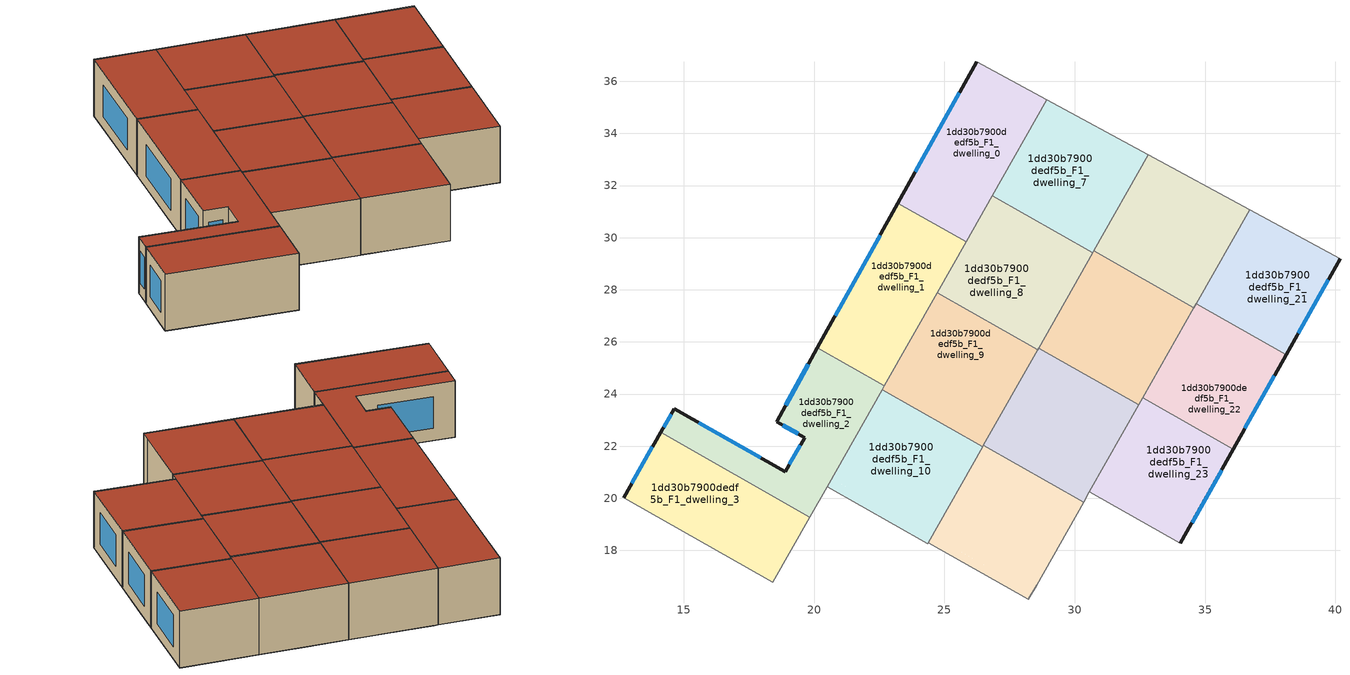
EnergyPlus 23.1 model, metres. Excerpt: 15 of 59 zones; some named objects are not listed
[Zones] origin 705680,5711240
1dd30b7900dedf5b_F1_dwelling_0
 floor to 1dd30b7900dedf5b_F0_dwelling_25 (EU_floor_Construction): 26.22,30.53 28.93,35.29 26.23,36.75 23.6,32.01 z3
 floor to 1dd30b7900dedf5b_F0_dwelling_20 (EU_floor_Construction): 25.83,29.84 26.22,30.52 23.6,32.01 23.22,31.32 z3
 wall outside (EU_wall_Construction): 23.21,31.33 26.23,36.75 z3:6
 wall to 1dd30b7900dedf5b_F1_dwelling_1 (EU_wall_Construction): 25.83,29.84 23.21,31.33 z3:6
 wall adiabatic (EU_wall_Construction): 26.23,36.75 28.93,35.29 z3:6
 wall to 1dd30b7900dedf5b_F1_dwelling_7 (EU_wall_Construction): 28.93,35.29 26.84,31.61 z3:6
 wall to 1dd30b7900dedf5b_F1_dwelling_8 (EU_wall_Construction): 26.84,31.61 25.83,29.84 z3:6
 window (EU_Window_Construction): 23.88,32.52 25.57,35.55 z3.66:5.34
 roof outside (EU_roof_Construction): 28.93,35.29 25.83,29.84 23.21,31.33 26.23,36.75 z6
1dd30b7900dedf5b_F1_dwelling_1
 floor to 1dd30b7900dedf5b_F0_dwelling_20 (EU_floor_Construction): 23.47,25.67 25.83,29.84 23.22,31.32 20.89,27.13 z3
 floor to 1dd30b7900dedf5b_F0_dwelling_15 (EU_floor_Construction): 22.7,24.31 23.47,25.67 20.89,27.13 20.13,25.77 z3
 wall outside (EU_wall_Construction): 20.13,25.77 23.21,31.33 z3:6
 wall to 1dd30b7900dedf5b_F1_dwelling_2 (EU_wall_Construction): 22.7,24.31 20.13,25.77 z3:6
 wall to 1dd30b7900dedf5b_F1_dwelling_9 (EU_wall_Construction): 24.73,27.89 22.7,24.31 z3:6
 wall to 1dd30b7900dedf5b_F1_dwelling_8 (EU_wall_Construction): 25.83,29.84 24.73,27.89 z3:6
 window (EU_Window_Construction): 20.81,27 22.53,30.1 z3.66:5.34
 roof outside (EU_roof_Construction): 25.83,29.84 22.7,24.31 20.13,25.77 23.21,31.33 z6
1dd30b7900dedf5b_F1_dwelling_10
 floor to 1dd30b7900dedf5b_F0_dwelling_16 (EU_floor_Construction): 23.73,19.03 25.67,22.44 22.94,23.98 21.01,20.57 z3
 floor to 1dd30b7900dedf5b_F0_dwelling_15 (EU_floor_Construction): 21.01,20.57 22.94,23.98 22.62,24.17 20.68,20.76 z3
 floor adiabatic (EU_floor_Construction): 24.36,18.26 26.47,21.98 25.67,22.44 23.73,19.03 20.68,20.76 22.62,24.17 20.51,20.45 z3
 wall to 1dd30b7900dedf5b_F1_dwelling_9 (EU_wall_Construction): 22.62,24.17 26.47,21.98 z3:6
 wall to 1dd30b7900dedf5b_F1_dwelling_11 (EU_wall_Construction): 24.36,18.26 20.51,20.45 z3:6
 wall to 1dd30b7900dedf5b_F1_dwelling_17 (EU_wall_Construction): 26.47,21.98 24.38,18.3 z3:6
 wall to 1dd30b7900dedf5b_F1_dwelling_2 (EU_wall_Construction): 20.51,20.45 22.62,24.17 z3:6
 wall to 1dd30b7900dedf5b_F1_dwelling_18 (EU_wall_Construction): 24.38,18.3 24.36,18.26 z3:6
 roof outside (EU_roof_Construction): 26.47,21.98 24.36,18.26 20.51,20.45 22.62,24.17 z6
1dd30b7900dedf5b_F1_dwelling_14
 floor to 1dd30b7900dedf5b_F0_dwelling_28 (EU_floor_Construction): 34.57,27.31 36.71,31.08 34.71,32.16 32.59,28.43 z3
 floor adiabatic (EU_floor_Construction): 32.59,28.43 34.71,32.16 32.82,33.18 30.73,29.49 z3
 wall adiabatic (EU_wall_Construction): 32.82,33.18 36.71,31.08 z3:6
 wall to 1dd30b7900dedf5b_F1_dwelling_15 (EU_wall_Construction): 34.57,27.31 30.73,29.49 z3:6
 wall to 1dd30b7900dedf5b_F1_dwelling_21 (EU_wall_Construction): 36.71,31.08 34.66,27.47 z3:6
 wall to 1dd30b7900dedf5b_F1_dwelling_7 (EU_wall_Construction): 30.73,29.49 32.82,33.18 z3:6
 wall to 1dd30b7900dedf5b_F1_dwelling_22 (EU_wall_Construction): 34.66,27.47 34.57,27.31 z3:6
 roof outside (EU_roof_Construction): 36.71,31.08 34.57,27.31 30.73,29.49 32.82,33.18 z6
1dd30b7900dedf5b_F1_dwelling_15
 floor to 1dd30b7900dedf5b_F0_dwelling_23 (EU_floor_Construction): 32.45,23.58 33.92,26.16 31.88,27.31 30.42,24.74 z3
 floor adiabatic (EU_floor_Construction): 30.42,24.74 31.88,27.31 30.07,28.34 28.61,25.76 z3
 floor to 1dd30b7900dedf5b_F0_dwelling_28 (EU_floor_Construction): 33.92,26.16 34.57,27.31 32.59,28.43 31.94,27.28 z3
 floor to 1dd30b7900dedf5b_F0_dwelling_27 (EU_floor_Construction): 31.94,27.28 32.59,28.43 30.73,29.49 30.69,29.43 30.07,28.34 z3
 wall to 1dd30b7900dedf5b_F1_dwelling_16 (EU_wall_Construction): 32.45,23.58 28.61,25.76 z3:6
 wall to 1dd30b7900dedf5b_F1_dwelling_22 (EU_wall_Construction): 34.57,27.31 32.61,23.85 z3:6
 wall to 1dd30b7900dedf5b_F1_dwelling_8 (EU_wall_Construction): 28.61,25.76 30.69,29.43 z3:6
 wall to 1dd30b7900dedf5b_F1_dwelling_7 (EU_wall_Construction): 30.69,29.43 30.73,29.49 z3:6
 wall to 1dd30b7900dedf5b_F1_dwelling_23 (EU_wall_Construction): 32.61,23.85 32.45,23.58 z3:6
 roof outside (EU_roof_Construction): 34.57,27.31 32.45,23.58 28.61,25.76 30.73,29.49 z6
1dd30b7900dedf5b_F1_dwelling_16
 floor to 1dd30b7900dedf5b_F0_dwelling_23 (EU_floor_Construction): 31.16,21.3 32.45,23.58 30.42,24.74 29.13,22.46 z3
 floor to 1dd30b7900dedf5b_F0_dwelling_18 (EU_floor_Construction): 30.34,19.85 31.16,21.3 29.24,22.39 28.42,20.94 z3
 floor adiabatic (EU_floor_Construction): 31.16,21.3 29.13,22.46 30.42,24.74 28.61,25.76 26.5,22.03 28.42,20.94 29.24,22.39 z3
 wall to 1dd30b7900dedf5b_F1_dwelling_17 (EU_wall_Construction): 30.34,19.85 26.5,22.03 z3:6
 wall to 1dd30b7900dedf5b_F1_dwelling_23 (EU_wall_Construction): 32.45,23.58 30.56,20.25 z3:6
 wall to 1dd30b7900dedf5b_F1_dwelling_9 (EU_wall_Construction): 26.5,22.03 28.58,25.7 z3:6
 wall to 1dd30b7900dedf5b_F1_dwelling_8 (EU_wall_Construction): 28.58,25.71 28.61,25.76 z3:6
 wall to 1dd30b7900dedf5b_F1_dwelling_24 (EU_wall_Construction): 30.56,20.25 30.34,19.85 z3:6
 roof outside (EU_roof_Construction): 32.45,23.58 30.34,19.85 26.5,22.03 28.61,25.76 z6
1dd30b7900dedf5b_F1_dwelling_17
 floor adiabatic (EU_floor_Construction): 26.46,17.48 28.42,20.94 26.5,22.03 24.53,18.57 z3; 25.67,17.57 25.83,17.84 24.53,18.57 24.38,18.3 z3
 floor to 1dd30b7900dedf5b_F0_dwelling_18 (EU_floor_Construction): 28.38,16.39 30.34,19.85 28.42,20.94 26.46,17.48 z3
 floor to 1dd30b7900dedf5b_F0_dwelling_13 (EU_floor_Construction): 28.22,16.12 28.38,16.39 25.83,17.84 25.67,17.57 z3
 wall to 1dd30b7900dedf5b_F1_dwelling_18 (EU_wall_Construction): 28.22,16.12 24.38,18.3 z3:6
 wall to 1dd30b7900dedf5b_F1_dwelling_24 (EU_wall_Construction): 30.34,19.85 28.53,16.67 z3:6
 wall to 1dd30b7900dedf5b_F1_dwelling_9 (EU_wall_Construction): 26.47,21.98 26.5,22.03 z3:6
 wall to 1dd30b7900dedf5b_F1_dwelling_25 (EU_wall_Construction): 28.53,16.67 28.22,16.12 z3:6
 roof outside (EU_roof_Construction): 30.34,19.85 28.22,16.12 24.38,18.3 26.5,22.03 z6
1dd30b7900dedf5b_F1_dwelling_2
 floor to 1dd30b7900dedf5b_F0_dwelling_15 (EU_floor_Construction): 20.68,20.76 22.7,24.31 20.13,25.77 18.56,22.95 19.64,22.33 19.21,21.59 z3
 floor to 1dd30b7900dedf5b_F0_dwelling_10 (EU_floor_Construction): 18.11,20.25 18.63,21.17 14.63,23.43 14.11,22.53 z3
 floor to 1dd30b7900dedf5b_F0_dwelling_11 (EU_floor_Construction): 19.84,19.28 20.68,20.76 19.21,21.59 18.89,21.02 18.63,21.17 18.11,20.25 z3
 wall outside (EU_wall_Construction): 14.11,22.53 14.63,23.43 18.89,21.02 19.64,22.33 18.56,22.95 20.13,25.77 z3:6
 wall to 1dd30b7900dedf5b_F1_dwelling_3 (EU_wall_Construction): 19.84,19.28 14.11,22.53 z3:6
 wall to 1dd30b7900dedf5b_F1_dwelling_9 (EU_wall_Construction): 22.7,24.31 22.62,24.17 z3:6
 wall to 1dd30b7900dedf5b_F1_dwelling_11 (EU_wall_Construction): 20.51,20.45 19.84,19.28 z3:6
 window (EU_Window_Construction): 14.22,22.73 14.51,23.23 / 15.57,22.9 17.94,21.55 / 19.05,21.31 19.47,22.04 / 19.4,22.47 18.8,22.81 / 18.91,23.57 19.78,25.15 z3.66:5.34
 roof outside (EU_roof_Construction): 22.7,24.31 19.84,19.28 14.11,22.53 14.63,23.43 18.89,21.02 19.64,22.33 18.56,22.95 20.13,25.77 z6
1dd30b7900dedf5b_F1_dwelling_21
 floor to 1dd30b7900dedf5b_F0_dwelling_29 (EU_floor_Construction): 38.11,25.51 40.18,29.2 37.47,30.67 35.41,27.05 z3
 floor to 1dd30b7900dedf5b_F0_dwelling_28 (EU_floor_Construction): 35.41,27.05 37.47,30.67 36.71,31.08 34.66,27.47 z3
 wall outside (EU_wall_Construction): 40.18,29.2 38.11,25.51 z3:6
 wall adiabatic (EU_wall_Construction): 36.71,31.08 40.18,29.2 z3:6
 wall to 1dd30b7900dedf5b_F1_dwelling_22 (EU_wall_Construction): 38.11,25.51 34.66,27.47 z3:6
 window (EU_Window_Construction): 39.72,28.38 38.57,26.33 z3.66:5.34
 roof outside (EU_roof_Construction): 40.18,29.2 38.11,25.51 34.66,27.47 36.71,31.08 z6
1dd30b7900dedf5b_F1_dwelling_22
 floor to 1dd30b7900dedf5b_F0_dwelling_29 (EU_floor_Construction): 37.38,24.2 38.11,25.51 35.41,27.05 34.67,25.74 z3
 floor to 1dd30b7900dedf5b_F0_dwelling_24 (EU_floor_Construction): 36.08,21.88 37.38,24.2 34.64,25.75 33.33,23.44 z3
 floor to 1dd30b7900dedf5b_F0_dwelling_23 (EU_floor_Construction): 33.33,23.44 34.64,25.75 33.92,26.16 32.61,23.85 z3
 floor to 1dd30b7900dedf5b_F0_dwelling_28 (EU_floor_Construction): 34.67,25.74 35.41,27.05 34.66,27.47 33.92,26.16 z3
 wall outside (EU_wall_Construction): 38.11,25.51 36.08,21.88 z3:6
 wall to 1dd30b7900dedf5b_F1_dwelling_23 (EU_wall_Construction): 36.08,21.88 32.61,23.85 z3:6
 window (EU_Window_Construction): 37.66,24.71 36.53,22.68 z3.66:5.34
 roof outside (EU_roof_Construction): 38.11,25.51 36.08,21.88 32.61,23.85 34.66,27.47 z6
1dd30b7900dedf5b_F1_dwelling_23
 floor to 1dd30b7900dedf5b_F0_dwelling_19 (EU_floor_Construction): 34.06,18.27 34.65,19.32 31.97,20.84 31.37,19.79 z3
 floor to 1dd30b7900dedf5b_F0_dwelling_24 (EU_floor_Construction): 34.65,19.32 36.08,21.88 33.33,23.44 31.88,20.89 z3
 floor to 1dd30b7900dedf5b_F0_dwelling_23 (EU_floor_Construction): 31.88,20.89 33.33,23.44 32.61,23.85 31.16,21.3 z3
 floor to 1dd30b7900dedf5b_F0_dwelling_18 (EU_floor_Construction): 31.37,19.79 31.97,20.84 31.16,21.3 30.56,20.25 z3
 wall outside (EU_wall_Construction): 36.08,21.88 34.06,18.27 z3:6
 wall to 1dd30b7900dedf5b_F1_dwelling_24 (EU_wall_Construction): 34.06,18.27 30.56,20.25 z3:6
 window (EU_Window_Construction): 35.63,21.08 34.5,19.07 z3.66:5.34
 roof outside (EU_roof_Construction): 36.08,21.88 34.06,18.27 30.56,20.25 32.61,23.85 z6
1dd30b7900dedf5b_F1_dwelling_3
 floor to 1dd30b7900dedf5b_F0_dwelling_10 (EU_floor_Construction): 16.73,17.82 18.11,20.25 14.11,22.53 12.73,20.1 z3
 floor adiabatic (EU_floor_Construction): 18.46,16.84 19.84,19.28 18.11,20.25 16.73,17.82 z3
 floor to 1dd30b7900dedf5b_F0_dwelling_5 (EU_floor_Construction): 16.23,18.02 16.27,18.09 12.73,20.1 12.69,20.03 z3
 floor to 1dd30b7900dedf5b_F0_dwelling_6 (EU_floor_Construction): 18.42,16.77 18.46,16.84 16.27,18.09 16.23,18.02 z3
 wall outside (EU_wall_Construction): 12.69,20.03 14.11,22.53 z3:6
 wall to 1dd30b7900dedf5b_F1_dwelling_4 (EU_wall_Construction): 18.42,16.77 12.69,20.03 z3:6
 wall to 1dd30b7900dedf5b_F1_dwelling_11 (EU_wall_Construction): 19.84,19.27 18.42,16.77 z3:6
 window (EU_Window_Construction): 13,20.58 13.8,21.97 z3.66:5.34
 roof outside (EU_roof_Construction): 19.84,19.28 18.42,16.77 12.69,20.03 14.11,22.53 z6
1dd30b7900dedf5b_F1_dwelling_7
 floor to 1dd30b7900dedf5b_F0_dwelling_26 (EU_floor_Construction): 29.8,29.93 31.92,33.67 29.1,35.2 27.01,31.51 z3
 floor to 1dd30b7900dedf5b_F0_dwelling_25 (EU_floor_Construction): 27.01,31.51 29.1,35.2 28.93,35.29 26.84,31.61 z3
 floor to 1dd30b7900dedf5b_F0_dwelling_27 (EU_floor_Construction): 30.69,29.43 32.82,33.18 31.92,33.67 29.8,29.93 z3
 wall adiabatic (EU_wall_Construction): 28.93,35.29 32.82,33.18 z3:6
 wall to 1dd30b7900dedf5b_F1_dwelling_8 (EU_wall_Construction): 30.69,29.43 26.84,31.61 z3:6
 roof outside (EU_roof_Construction): 32.82,33.18 30.69,29.43 26.84,31.61 28.93,35.29 z6
1dd30b7900dedf5b_F1_dwelling_8
 floor to 1dd30b7900dedf5b_F0_dwelling_21 (EU_floor_Construction): 27.63,26.24 29.13,28.88 26.37,30.44 24.88,27.8 z3
 floor to 1dd30b7900dedf5b_F0_dwelling_26 (EU_floor_Construction): 29.19,28.84 29.8,29.93 27.01,31.51 26.4,30.43 z3
 floor to 1dd30b7900dedf5b_F0_dwelling_20 (EU_floor_Construction): 24.88,27.8 26.37,30.44 26.22,30.52 24.73,27.89 z3
 floor to 1dd30b7900dedf5b_F0_dwelling_25 (EU_floor_Construction): 26.4,30.43 27.01,31.51 26.84,31.61 26.22,30.53 z3
 floor to 1dd30b7900dedf5b_F0_dwelling_22 (EU_floor_Construction): 28.58,25.71 30.07,28.34 29.13,28.88 27.63,26.24 z3
 floor to 1dd30b7900dedf5b_F0_dwelling_27 (EU_floor_Construction): 30.07,28.34 30.69,29.43 29.8,29.93 29.19,28.84 z3
 wall to 1dd30b7900dedf5b_F1_dwelling_9 (EU_wall_Construction): 28.58,25.71 24.73,27.89 z3:6
 roof outside (EU_roof_Construction): 30.69,29.43 28.58,25.71 24.73,27.89 26.84,31.61 z6
1dd30b7900dedf5b_F1_dwelling_9
 floor to 1dd30b7900dedf5b_F0_dwelling_21 (EU_floor_Construction): 26.37,24.02 27.63,26.24 24.88,27.8 23.62,25.58 z3
 floor to 1dd30b7900dedf5b_F0_dwelling_16 (EU_floor_Construction): 25.67,22.44 26.52,23.94 23.79,25.48 22.94,23.98 z3
 floor to 1dd30b7900dedf5b_F0_dwelling_20 (EU_floor_Construction): 23.62,25.58 24.88,27.8 24.73,27.89 23.47,25.67 z3
 floor to 1dd30b7900dedf5b_F0_dwelling_15 (EU_floor_Construction): 22.94,23.98 23.79,25.48 23.47,25.67 22.62,24.17 z3
 floor adiabatic (EU_floor_Construction): 26.47,21.98 28.58,25.71 25.7,27.34 27.63,26.24 26.37,24.02 23.47,25.67 26.52,23.94 25.67,22.44 23.82,23.49 z3
 roof outside (EU_roof_Construction): 28.58,25.71 26.47,21.98 22.62,24.17 24.73,27.89 z6
[Building]
EU S2 Campaign: North Axis=0; Terrain=City; Solar Distribution=FullExterior
[Site:Location]
London: Latitude=51.5; Longitude=-0.5; Time Zone=0; Elevation=25
[SizingPeriod:WeatherFileDays]
AnnualSizingPeriod: Begin Month=1; Begin Day of Month=1; End Month=12; End Day of Month=31; Day of Week for Start Day=Monday; Use Weather File Daylight Saving Period=No; Use Weather File Rain and Snow Indicators=No
[MATERIAL]
EU_InternalMass_Material: Roughness=MediumRough; Thickness=0.1; Conductivity=1; Density=1800; Specific Heat=900; Thermal Absorptance=0.9; Solar Absorptance=0.7; Visible Absorptance=0.7
[MATERIAL:NOMASS] Roughness=MediumRough; Thermal Absorptance=0.9; Solar Absorptance=0.7; Visible Absorptance=0.7
Name | Thermal Resistance
EU_wall_NoMass | 3.05077
EU_roof_NoMass; EU_floor_NoMass | 3.35585
[WINDOWMATERIAL:SIMPLEGLAZINGSYSTEM]
EU_Window_SimpleGlazing: UFactor=1.88725; Solar Heat Gain Coefficient=0.72; Visible Transmittance=0.72
[CONSTRUCTION]
EU_wall_Construction: EU_wall_NoMass
EU_roof_Construction: EU_roof_NoMass
EU_floor_Construction: EU_floor_NoMass
EU_InternalMass_Construction: EU_InternalMass_Material
EU_Window_Construction: EU_Window_SimpleGlazing
[ZONE] Type=1; Multiplier=1; Ceiling Height=autocalculate; Floor Area=autocalculate; Part of Total Floor Area=Yes
Name | Volume
1dd30b7900dedf5b_F1_dwelling_0 | 56.8455
1dd30b7900dedf5b_F1_dwelling_1 | 56.8381
1dd30b7900dedf5b_F1_dwelling_10 | 56.8469
1dd30b7900dedf5b_F1_dwelling_14 | 56.8352
1dd30b7900dedf5b_F1_dwelling_15 | 56.8535
1dd30b7900dedf5b_F1_dwelling_16 | 56.8337
1dd30b7900dedf5b_F1_dwelling_17 | 56.8242
1dd30b7900dedf5b_F1_dwelling_2 | 56.844
1dd30b7900dedf5b_F1_dwelling_21 | 49.7351
1dd30b7900dedf5b_F1_dwelling_22 | 49.7424
1dd30b7900dedf5b_F1_dwelling_23 | 49.741
1dd30b7900dedf5b_F1_dwelling_3; 1dd30b7900dedf5b_F1_dwelling_7 | 56.8411
1dd30b7900dedf5b_F1_dwelling_8 | 56.8403
1dd30b7900dedf5b_F1_dwelling_9 | 56.8279
[INTERNALMASS] Construction=EU_InternalMass_Construction
Name | Zone or ZoneList | Surface Area
1dd30b7900dedf5b_F1_dwelling_0_EU_InternalMass | 1dd30b7900dedf5b_F1_dwelling_0 | 18.9483
1dd30b7900dedf5b_F1_dwelling_1_EU_InternalMass | 1dd30b7900dedf5b_F1_dwelling_1 | 18.9458
1dd30b7900dedf5b_F1_dwelling_2_EU_InternalMass | 1dd30b7900dedf5b_F1_dwelling_2 | 18.9473
1dd30b7900dedf5b_F1_dwelling_3_EU_InternalMass | 1dd30b7900dedf5b_F1_dwelling_3 | 18.9471
1dd30b7900dedf5b_F1_dwelling_7_EU_InternalMass | 1dd30b7900dedf5b_F1_dwelling_7 | 18.9474
1dd30b7900dedf5b_F1_dwelling_8_EU_InternalMass | 1dd30b7900dedf5b_F1_dwelling_8 | 18.9466
1dd30b7900dedf5b_F1_dwelling_9_EU_InternalMass | 1dd30b7900dedf5b_F1_dwelling_9 | 18.9428
1dd30b7900dedf5b_F1_dwelling_10_EU_InternalMass | 1dd30b7900dedf5b_F1_dwelling_10 | 18.9488
1dd30b7900dedf5b_F1_dwelling_14_EU_InternalMass | 1dd30b7900dedf5b_F1_dwelling_14 | 18.9452
1dd30b7900dedf5b_F1_dwelling_15_EU_InternalMass | 1dd30b7900dedf5b_F1_dwelling_15 | 18.9511
1dd30b7900dedf5b_F1_dwelling_16_EU_InternalMass | 1dd30b7900dedf5b_F1_dwelling_16 | 18.9443
1dd30b7900dedf5b_F1_dwelling_17_EU_InternalMass | 1dd30b7900dedf5b_F1_dwelling_17 | 18.9413
1dd30b7900dedf5b_F1_dwelling_21_EU_InternalMass | 1dd30b7900dedf5b_F1_dwelling_21 | 16.5785
1dd30b7900dedf5b_F1_dwelling_22_EU_InternalMass | 1dd30b7900dedf5b_F1_dwelling_22 | 16.5804
1dd30b7900dedf5b_F1_dwelling_23_EU_InternalMass | 1dd30b7900dedf5b_F1_dwelling_23 | 16.5806
[OTHEREQUIPMENT] Fuel Type=Electricity; Design Level Calculation Method=Watts/Area; Power per Zone Floor Area=1; Fraction Latent=0; Fraction Radiant=0; Fraction Lost=0; Carbon Dioxide Generation Rate=0; EndUse Subcategory=EU_Step8_InternalGains
Name | Zone or ZoneList or Space or SpaceList | Schedule
EU_Step8_InternalGain_1dd30b7900dedf5b_F1_dwelling_0_f000 | 1dd30b7900dedf5b_F1_dwelling_0 | EU_Step8_GainSchedule_1dd30b7900dedf5b_F1_dwelling_0_f000
EU_Step8_InternalGain_1dd30b7900dedf5b_F1_dwelling_1_f000 | 1dd30b7900dedf5b_F1_dwelling_1 | EU_Step8_GainSchedule_1dd30b7900dedf5b_F1_dwelling_1_f000
EU_Step8_InternalGain_1dd30b7900dedf5b_F1_dwelling_2_f000 | 1dd30b7900dedf5b_F1_dwelling_2 | EU_Step8_GainSchedule_1dd30b7900dedf5b_F1_dwelling_2_f000
EU_Step8_InternalGain_1dd30b7900dedf5b_F1_dwelling_3_f000 | 1dd30b7900dedf5b_F1_dwelling_3 | EU_Step8_GainSchedule_1dd30b7900dedf5b_F1_dwelling_3_f000
EU_Step8_InternalGain_1dd30b7900dedf5b_F1_dwelling_7_f000 | 1dd30b7900dedf5b_F1_dwelling_7 | EU_Step8_GainSchedule_1dd30b7900dedf5b_F1_dwelling_7_f000
EU_Step8_InternalGain_1dd30b7900dedf5b_F1_dwelling_8_f000 | 1dd30b7900dedf5b_F1_dwelling_8 | EU_Step8_GainSchedule_1dd30b7900dedf5b_F1_dwelling_8_f000
EU_Step8_InternalGain_1dd30b7900dedf5b_F1_dwelling_9_f000 | 1dd30b7900dedf5b_F1_dwelling_9 | EU_Step8_GainSchedule_1dd30b7900dedf5b_F1_dwelling_9_f000
EU_Step8_InternalGain_1dd30b7900dedf5b_F1_dwelling_10_f000 | 1dd30b7900dedf5b_F1_dwelling_10 | EU_Step8_GainSchedule_1dd30b7900dedf5b_F1_dwelling_10_f000
EU_Step8_InternalGain_1dd30b7900dedf5b_F1_dwelling_14_f000 | 1dd30b7900dedf5b_F1_dwelling_14 | EU_Step8_GainSchedule_1dd30b7900dedf5b_F1_dwelling_14_f000
EU_Step8_InternalGain_1dd30b7900dedf5b_F1_dwelling_15_f000 | 1dd30b7900dedf5b_F1_dwelling_15 | EU_Step8_GainSchedule_1dd30b7900dedf5b_F1_dwelling_15_f000
EU_Step8_InternalGain_1dd30b7900dedf5b_F1_dwelling_16_f000 | 1dd30b7900dedf5b_F1_dwelling_16 | EU_Step8_GainSchedule_1dd30b7900dedf5b_F1_dwelling_16_f000
EU_Step8_InternalGain_1dd30b7900dedf5b_F1_dwelling_17_f000 | 1dd30b7900dedf5b_F1_dwelling_17 | EU_Step8_GainSchedule_1dd30b7900dedf5b_F1_dwelling_17_f000
EU_Step8_InternalGain_1dd30b7900dedf5b_F1_dwelling_21_f000 | 1dd30b7900dedf5b_F1_dwelling_21 | EU_Step8_GainSchedule_1dd30b7900dedf5b_F1_dwelling_21_f000
EU_Step8_InternalGain_1dd30b7900dedf5b_F1_dwelling_22_f000 | 1dd30b7900dedf5b_F1_dwelling_22 | EU_Step8_GainSchedule_1dd30b7900dedf5b_F1_dwelling_22_f000
EU_Step8_InternalGain_1dd30b7900dedf5b_F1_dwelling_23_f000 | 1dd30b7900dedf5b_F1_dwelling_23 | EU_Step8_GainSchedule_1dd30b7900dedf5b_F1_dwelling_23_f000
[ZONEVENTILATION:DESIGNFLOWRATE] Schedule=EU_AlwaysOn; Design Flow Rate Calculation Method=AirChanges/Hour; Air Changes per Hour=0.496645; Ventilation Type=Natural; Fan Pressure Rise=0; Fan Total Efficiency=1; Constant Term Coefficient=1; Temperature Term Coefficient=0; Velocity Term Coefficient=0; Velocity Squared Term Coefficient=0; Minimum Indoor Temperature=-100; Maximum Indoor Temperature=100; Delta Temperature=-100; Minimum Outdoor Temperature=-100; Maximum Outdoor Temperature=100; Maximum Wind Speed=40
Name | Zone or ZoneList or Space or SpaceList
EU_ConstantAir_1dd30b7900dedf5b_F1_dwelling_0 | 1dd30b7900dedf5b_F1_dwelling_0
EU_ConstantAir_1dd30b7900dedf5b_F1_dwelling_1 | 1dd30b7900dedf5b_F1_dwelling_1
EU_ConstantAir_1dd30b7900dedf5b_F1_dwelling_2 | 1dd30b7900dedf5b_F1_dwelling_2
EU_ConstantAir_1dd30b7900dedf5b_F1_dwelling_3 | 1dd30b7900dedf5b_F1_dwelling_3
EU_ConstantAir_1dd30b7900dedf5b_F1_dwelling_7 | 1dd30b7900dedf5b_F1_dwelling_7
EU_ConstantAir_1dd30b7900dedf5b_F1_dwelling_8 | 1dd30b7900dedf5b_F1_dwelling_8
EU_ConstantAir_1dd30b7900dedf5b_F1_dwelling_9 | 1dd30b7900dedf5b_F1_dwelling_9
EU_ConstantAir_1dd30b7900dedf5b_F1_dwelling_10 | 1dd30b7900dedf5b_F1_dwelling_10
EU_ConstantAir_1dd30b7900dedf5b_F1_dwelling_14 | 1dd30b7900dedf5b_F1_dwelling_14
EU_ConstantAir_1dd30b7900dedf5b_F1_dwelling_15 | 1dd30b7900dedf5b_F1_dwelling_15
EU_ConstantAir_1dd30b7900dedf5b_F1_dwelling_16 | 1dd30b7900dedf5b_F1_dwelling_16
EU_ConstantAir_1dd30b7900dedf5b_F1_dwelling_17 | 1dd30b7900dedf5b_F1_dwelling_17
EU_ConstantAir_1dd30b7900dedf5b_F1_dwelling_21 | 1dd30b7900dedf5b_F1_dwelling_21
EU_ConstantAir_1dd30b7900dedf5b_F1_dwelling_22 | 1dd30b7900dedf5b_F1_dwelling_22
EU_ConstantAir_1dd30b7900dedf5b_F1_dwelling_23 | 1dd30b7900dedf5b_F1_dwelling_23
[HVACTEMPLATE:ZONE:IDEALLOADSAIRSYSTEM] System Availability Schedule=EU_AlwaysOn; Maximum Heating Supply Air Temperature=50; Minimum Cooling Supply Air Temperature=13; Maximum Heating Supply Air Humidity Ratio=0.0156; Minimum Cooling Supply Air Humidity Ratio=0.0077; Heating Limit=NoLimit; Cooling Limit=NoLimit; Heating Availability Schedule=EU_AlwaysOn; Cooling Availability Schedule=EU_CoolingOff; Dehumidification Control Type=ConstantSensibleHeatRatio; Cooling Sensible Heat Ratio=0.7; Dehumidification Setpoint=60; Humidification Control Type=None; Humidification Setpoint=30; Outdoor Air Method=None; Outdoor Air Flow Rate per Person=0.00944; Outdoor Air Flow Rate per Zone Floor Area=0; Outdoor Air Flow Rate per Zone=0; Demand Controlled Ventilation Type=None; Outdoor Air Economizer Type=NoEconomizer; Heat Recovery Type=None; Sensible Heat Recovery Effectiveness=0.7; Latent Heat Recovery Effectiveness=0.65
Name | Template Thermostat
1dd30b7900dedf5b_F1_dwelling_0 | EU_HeatOnly_1dd30b7900dedf5b_F1_dwelling_0
1dd30b7900dedf5b_F1_dwelling_1 | EU_HeatOnly_1dd30b7900dedf5b_F1_dwelling_1
1dd30b7900dedf5b_F1_dwelling_2 | EU_HeatOnly_1dd30b7900dedf5b_F1_dwelling_2
1dd30b7900dedf5b_F1_dwelling_3 | EU_HeatOnly_1dd30b7900dedf5b_F1_dwelling_3
1dd30b7900dedf5b_F1_dwelling_7 | EU_HeatOnly_1dd30b7900dedf5b_F1_dwelling_7
1dd30b7900dedf5b_F1_dwelling_8 | EU_HeatOnly_1dd30b7900dedf5b_F1_dwelling_8
1dd30b7900dedf5b_F1_dwelling_9 | EU_HeatOnly_1dd30b7900dedf5b_F1_dwelling_9
1dd30b7900dedf5b_F1_dwelling_10 | EU_HeatOnly_1dd30b7900dedf5b_F1_dwelling_10
1dd30b7900dedf5b_F1_dwelling_14 | EU_HeatOnly_1dd30b7900dedf5b_F1_dwelling_14
1dd30b7900dedf5b_F1_dwelling_15 | EU_HeatOnly_1dd30b7900dedf5b_F1_dwelling_15
1dd30b7900dedf5b_F1_dwelling_16 | EU_HeatOnly_1dd30b7900dedf5b_F1_dwelling_16
1dd30b7900dedf5b_F1_dwelling_17 | EU_HeatOnly_1dd30b7900dedf5b_F1_dwelling_17
1dd30b7900dedf5b_F1_dwelling_21 | EU_HeatOnly_1dd30b7900dedf5b_F1_dwelling_21
1dd30b7900dedf5b_F1_dwelling_22 | EU_HeatOnly_1dd30b7900dedf5b_F1_dwelling_22
1dd30b7900dedf5b_F1_dwelling_23 | EU_HeatOnly_1dd30b7900dedf5b_F1_dwelling_23
[SIZING:ZONE] Zone Cooling Design Supply Air Temperature Input Method=SupplyAirTemperature; Zone Cooling Design Supply Air Temperature=13; Zone Heating Design Supply Air Temperature Input Method=SupplyAirTemperature; Zone Heating Design Supply Air Temperature=50; Zone Cooling Design Supply Air Humidity Ratio=0.008; Zone Heating Design Supply Air Humidity Ratio=0.008; Cooling Design Air Flow Method=DesignDay; Cooling Design Air Flow Rate=0; Cooling Minimum Air Flow per Zone Floor Area=0.000762; Cooling Minimum Air Flow=0; Cooling Minimum Air Flow Fraction=0.2; Heating Design Air Flow Method=DesignDay; Heating Design Air Flow Rate=0; Heating Maximum Air Flow per Zone Floor Area=0.002032; Heating Maximum Air Flow=0.141576; Heating Maximum Air Flow Fraction=0.3; Account for Dedicated Outdoor Air System=No; Dedicated Outdoor Air System Control Strategy=NeutralSupplyAir; Dedicated Outdoor Air Low Setpoint Temperature for Design=autosize; Dedicated Outdoor Air High Setpoint Temperature for Design=autosize; Zone Load Sizing Method=Sensible Load Only No Latent Load; Zone Latent Cooling Design Supply Air Humidity Ratio Input Method=HumidityRatioDifference; Zone Cooling Design Supply Air Humidity Ratio Difference=0.005; Zone Latent Heating Design Supply Air Humidity Ratio Input Method=HumidityRatioDifference; Zone Humidification Design Supply Air Humidity Ratio Difference=0.005
1dd30b7900dedf5b_F1_dwelling_0; 1dd30b7900dedf5b_F1_dwelling_1; 1dd30b7900dedf5b_F1_dwelling_2; 1dd30b7900dedf5b_F1_dwelling_3; 1dd30b7900dedf5b_F1_dwelling_7; 1dd30b7900dedf5b_F1_dwelling_8; 1dd30b7900dedf5b_F1_dwelling_9; 1dd30b7900dedf5b_F1_dwelling_10; 1dd30b7900dedf5b_F1_dwelling_14; 1dd30b7900dedf5b_F1_dwelling_15; 1dd30b7900dedf5b_F1_dwelling_16; 1dd30b7900dedf5b_F1_dwelling_17; 1dd30b7900dedf5b_F1_dwelling_21; 1dd30b7900dedf5b_F1_dwelling_22; 1dd30b7900dedf5b_F1_dwelling_23
[SCHEDULE:CONSTANT]
Name | Hourly Value
EU_AlwaysOn | 1
EU_CoolingOff | 0
[SCHEDULE:FILE] Column Number=1; Rows to Skip at Top=0; Number of Hours of Data=8760; Column Separator=Comma; Interpolate to Timestep=No; Minutes per Item=60; Adjust Schedule for Daylight Savings=Yes
Name | File
EU_Step8_GainSchedule_1dd30b7900dedf5b_F1_dwelling_0_f000 | ../../schedules/1dd30b7900dedf5b/1dd30b7900dedf5b_F1_dwelling_0_f000_gain.csv
EU_Step8_GainSchedule_1dd30b7900dedf5b_F1_dwelling_1_f000 | ../../schedules/1dd30b7900dedf5b/1dd30b7900dedf5b_F1_dwelling_1_f000_gain.csv
EU_Step8_GainSchedule_1dd30b7900dedf5b_F1_dwelling_2_f000 | ../../schedules/1dd30b7900dedf5b/1dd30b7900dedf5b_F1_dwelling_2_f000_gain.csv
EU_Step8_GainSchedule_1dd30b7900dedf5b_F1_dwelling_3_f000 | ../../schedules/1dd30b7900dedf5b/1dd30b7900dedf5b_F1_dwelling_3_f000_gain.csv
EU_Step8_GainSchedule_1dd30b7900dedf5b_F1_dwelling_7_f000 | ../../schedules/1dd30b7900dedf5b/1dd30b7900dedf5b_F1_dwelling_7_f000_gain.csv
EU_Step8_GainSchedule_1dd30b7900dedf5b_F1_dwelling_8_f000 | ../../schedules/1dd30b7900dedf5b/1dd30b7900dedf5b_F1_dwelling_8_f000_gain.csv
EU_Step8_GainSchedule_1dd30b7900dedf5b_F1_dwelling_9_f000 | ../../schedules/1dd30b7900dedf5b/1dd30b7900dedf5b_F1_dwelling_9_f000_gain.csv
EU_Step8_GainSchedule_1dd30b7900dedf5b_F1_dwelling_10_f000 | ../../schedules/1dd30b7900dedf5b/1dd30b7900dedf5b_F1_dwelling_10_f000_gain.csv
EU_Step8_GainSchedule_1dd30b7900dedf5b_F1_dwelling_14_f000 | ../../schedules/1dd30b7900dedf5b/1dd30b7900dedf5b_F1_dwelling_14_f000_gain.csv
EU_Step8_GainSchedule_1dd30b7900dedf5b_F1_dwelling_15_f000 | ../../schedules/1dd30b7900dedf5b/1dd30b7900dedf5b_F1_dwelling_15_f000_gain.csv
EU_Step8_GainSchedule_1dd30b7900dedf5b_F1_dwelling_16_f000 | ../../schedules/1dd30b7900dedf5b/1dd30b7900dedf5b_F1_dwelling_16_f000_gain.csv
EU_Step8_GainSchedule_1dd30b7900dedf5b_F1_dwelling_17_f000 | ../../schedules/1dd30b7900dedf5b/1dd30b7900dedf5b_F1_dwelling_17_f000_gain.csv
EU_Step8_GainSchedule_1dd30b7900dedf5b_F1_dwelling_21_f000 | ../../schedules/1dd30b7900dedf5b/1dd30b7900dedf5b_F1_dwelling_21_f000_gain.csv
EU_Step8_GainSchedule_1dd30b7900dedf5b_F1_dwelling_22_f000 | ../../schedules/1dd30b7900dedf5b/1dd30b7900dedf5b_F1_dwelling_22_f000_gain.csv
EU_Step8_GainSchedule_1dd30b7900dedf5b_F1_dwelling_23_f000 | ../../schedules/1dd30b7900dedf5b/1dd30b7900dedf5b_F1_dwelling_23_f000_gain.csv
